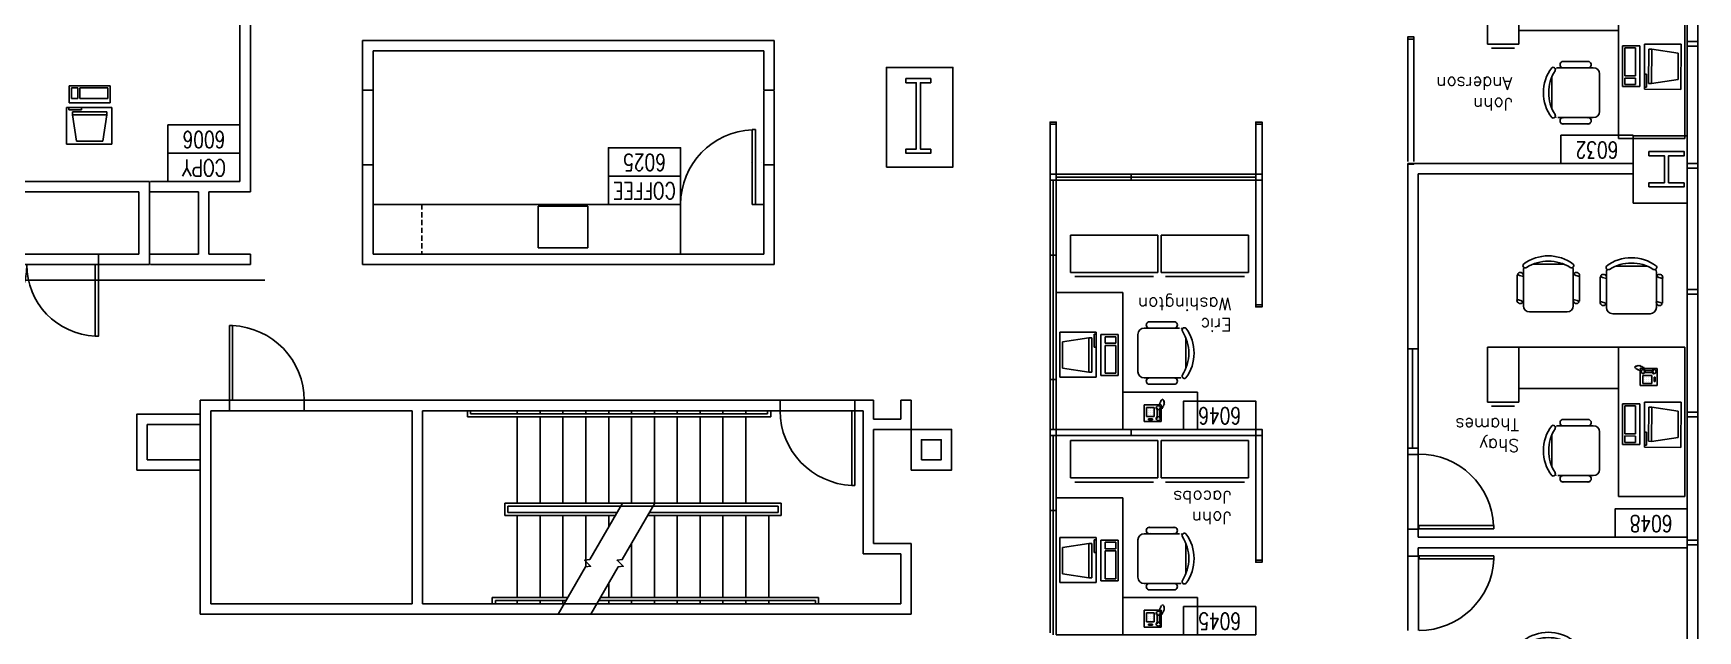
# Model space of a CAD drawing. Header units: millimetres. Extents: x 489553472 to 489553809, y 110504095 to 110504426.
# Drawn here: x 489553631.5 to 489553711.5, y 110504149.1 to 110504177.9 of the extents above; entities that cross this region are included whole.
import ezdxf
from ezdxf.enums import TextEntityAlignment as Align

# ---------------------------------------------------------------- set-up
doc = ezdxf.new("R2010")
doc.units = ezdxf.units.MM
doc.linetypes.add('HIDDEN', pattern=[0.375, 0.25, -0.125])
for name, color, linetype in [('A-DOOR-TRIM-3D', 7, 'Continuous'), ('CHAIRS', 4, 'Continuous'), ('CPU', 6, 'Continuous'), ('E-B-CORE', 30, 'Continuous'), ('E-B-FURR', 6, 'Continuous'), ('E-B-GLAZ', 72, 'Continuous'), ('E-B-MULL', 8, 'Continuous'), ('E-C-HEAD', 5, 'Continuous'), ('E-F-CASE', 4, 'Continuous'), ('E-F-DOOR', 3, 'Continuous'), ('E-F-PLMB', 2, 'Continuous'), ('E-F-SILL', 8, 'Continuous'), ('E-F-STAIR', 8, 'Continuous'), ('E-S-COLM', 8, 'Continuous'), ('EMPLOYEE', 1, 'Continuous'), ('FURNITURE', 3, 'Continuous'), ('PANELS_201', 6, 'Continuous'), ('PHONES', 4, 'Continuous'), ('RMNUM', 40, 'Continuous')]:
    doc.layers.add(name, color=color, linetype=linetype)
doc.styles.add('ARCHITXT', font='simplex.shx')
doc.styles.add('ROMANS', font='romans', dxfattribs={"width": 0.75, "height": 8})

# ---------------------------------------------------------------- blocks, each defined once
blk = doc.blocks.new('DR-36')
for p, q in [((0, 36), (0, 0)), ((0, 36), (1.5, 36)), ((1.5, 36), (1.5, 0)), ((0, 0), (1.5, 0))]:
    blk.add_line(p, q)
blk.add_arc((0, 0), 36, 0, 87.61406)
blk = doc.blocks.new('DR-69P')
for points in [[(1.5, 0), (0, 0), (0, 34.5), (1.5, 34.5)], [(67.5, 0), (69, 0), (69, 34.5), (67.5, 34.5)]]:
    blk.add_lwpolyline(points, close=True)
for centre, start, end in [((0, 0), 0, 87.51045), ((69, 0), 92.48955, 180)]:
    blk.add_arc(centre, 34.5, start, end)
blk = doc.blocks.new('RMNUM')
at = {"layer": 'RMNUM'}
blk.add_lwpolyline([(-16.33354, 6.674702), (18.388073, 6.674702), (18.388073, -6.982766), (-16.33354, -6.982766), (-16.33354, 6.674702)], dxfattribs=at)
at = {"layer": 'RMNUM', "style": 'ROMANS', "width": 0.75}
blk.add_attdef('NUMBER', text='', height=8, dxfattribs=at).set_placement((1.027267, 0.114097), align=Align.MIDDLE_CENTER)
blk = doc.blocks.new('DESK3')
for p, q in [((72, 0), (0, 0)), ((0, 0), (0, -80)), ((72, -32), (72, 0)), ((0, -32), (72, -32)), ((20, -80), (20, -32)), ((0, -80), (20, -80))]:
    blk.add_line(p, q)
blk = doc.blocks.new('FC15X27A')
for p, q in [((7.53125, 0), (-7.53125, 0)), ((-7.53125, 0), (-7.53125, -26.5)), ((7.53125, -26.5), (7.53125, 0)), ((-7.53125, -26.5), (7.53125, -26.5)), ((-5.53125, -28.5), (5.53125, -28.5))]:
    blk.add_line(p, q)
blk = doc.blocks.new('FC42X18D')
for p, q in [((-21, 0), (-21, -18)), ((-21, 0), (21, 0)), ((21, -18), (21, 0)), ((-21, -18), (21, -18)), ((-19, -20), (19, -20))]:
    blk.add_line(p, q)
blk = doc.blocks.new('CHAIR7')
for p, q in [((0, 9), (0, -9)), ((20, 12), (3, 12)), ((5.12, 15.04), (17.88, 15.04)), ((23, -7.44), (23, 7.44)), ((3, -12), (20, -12)), ((5.12, -15), (17.88, -15))]:
    blk.add_line(p, q)
for centre, radius, start, end in [((3, 9), 3, 90, 180), ((5.56, 13.54), 1.56, 73.7398, 286.2602), ((17.44, 13.54), 1.56, 253.7398, 106.2602), ((20, 9), 3, 62.41556, 90), ((22.34, 11.12), 1.1, 53.30994, 212.02741), ((4.82, 0), 19.64, 327.57575, 32.42425), ((7, 0), 20, 323.1301, 36.8699), ((3, -9), 3, 180, 270), ((5.56, -13.5), 1.56, 73.7398, 286.2602), ((17.44, -13.5), 1.56, 253.7398, 106.2602), ((20, -9), 3, 270, 297.58444), ((22.34, -11.12), 1.1, 147.97259, 306.69006)]:
    blk.add_arc(centre, radius, start, end)
blk = doc.blocks.new('RECTANG')
for p, q in [((1, 1), (0, 1)), ((0, 1), (0, 0)), ((1, 0), (1, 1)), ((0, 0), (1, 0))]:
    blk.add_line(p, q)
blk = doc.blocks.new('IBMAT', base_point=(61, 306))
for p, q in [((75, 307), (75, 306)), ((81, 307), (75, 307)), ((81, 306), (81, 307))]:
    blk.add_line(p, q)
at = {"xscale": 21, "yscale": 17, "zscale": 21}
blk.add_blockref('RECTANG', (61, 306), dxfattribs=at)
blk = doc.blocks.new('KEYBOARD', base_point=(60, 294))
for p, xscale, yscale, zscale in [((60, 294), 19, 8, 19), ((61, 295), 13, 5, 13), ((75, 295), 3, 5, 3)]:
    blk.add_blockref('RECTANG', p, dxfattribs=dict(xscale=xscale, yscale=yscale, zscale=zscale))
blk = doc.blocks.new('COMPUTER')
for p, q in [((-6.64, 16.23), (-8.5, 3.5)), ((6.08, 16.23), (-6.64, 16.23)), ((8, 3.5), (6.08, 16.23)), ((-8.5, 3.5), (-8.5, 2.04)), ((8, 3.5), (-8.5, 3.5)), ((-8.5, 2.04), (8, 2.04)), ((8, 2.04), (8, 3.5))]:
    blk.add_line(p, q)
at = {"xscale": 1.033846153846154, "yscale": 1.033846153846154, "zscale": 1.033846153846154}
for name, p in [('IBMAT', (-10.86, 0)), ('KEYBOARD', (-10.05, -10.5))]:
    blk.add_blockref(name, p, dxfattribs=at)
blk = doc.blocks.new('FNPHONE')
for p, q in [((-9.1, 0.22), (-9.7, 0.02)), ((-8.9, 0.62), (-9.5, 0.42)), ((-8.7, 1.02), (-9.3, 0.82)), ((-8.5, 1.42), (-9.1, 1.22)), ((-8.3, 1.82), (-8.9, 1.62)), ((-7.14, 0.56), (-7.5, -0.58)), ((-7.29, 6.54), (-7.29, 1.54)), ((-6.29, 6.54), (-6.29, 1.54)), ((-3.87, 4.85), (-3.87, 4.85)), ((-3.87, 3.91), (-3.87, 3.91)), ((-3.87, 2.97), (-3.87, 2.97)), ((-3.87, 2.03), (-3.87, 2.03)), ((-2.94, 4.85), (-2.94, 4.85)), ((-2.94, 3.91), (-2.94, 3.91)), ((-2.94, 2.97), (-2.94, 2.97)), ((-2.94, 2.03), (-2.94, 2.03)), ((-2, 4.85), (-2, 4.85)), ((-2, 3.91), (-2, 3.91)), ((-2, 2.97), (-2, 2.97)), ((-2, 2.03), (-2, 2.03)), ((-9.3, -0.18), (-9.9, -0.38)), ((-9.3, -0.58), (-9.9, -0.78)), ((-9.3, -0.98), (-9.9, -1.18)), ((-9.3, -1.38), (-9.9, -1.58)), ((-9.1, -1.78), (-9.7, -1.98)), ((-8.9, -2.18), (-9.5, -2.38)), ((-8.43, -2.46), (-9.03, -2.66)), ((-7.9, -1.98), (-8.5, -2.18)), ((-7.7, -1.58), (-8.3, -1.78)), ((-7.5, -1.18), (-8.1, -1.38)), ((-7.3, -0.78), (-7.9, -0.98))]:
    blk.add_line(p, q)
for centre, start, end in [((-6.79, 6.54), 298.49146, 241.50854), ((-6.79, 1.54), 118.49146, 61.50854)]:
    blk.add_arc(centre, 1.05, start, end)
for p, xscale, yscale, zscale in [((-8.21, 0), 8.20528234483245, 8.104073169521023, 8.20528234483245), ((-4.81, 1.25), 3.75, 4.375, 3.75), ((-4.03, 6.72), 2.03125, 0.46875, 2.03125)]:
    blk.add_blockref('RECTANG', p, dxfattribs=dict(xscale=xscale, yscale=yscale, zscale=zscale))
blk = doc.blocks.new('DESK2')
for p, q in [((33, 0), (-33, 0)), ((-33, 0), (-33, -68)), ((33, -32), (33, 0)), ((-33, -32), (33, -32)), ((-15, -68), (-15, -32)), ((-33, -68), (-15, -68))]:
    blk.add_line(p, q)

msp = doc.modelspace()

# ---------------------------------------------------------------- linework, layer by layer
msp.add_line((489553641.4049265, 110504174.1797345), (489553641.4049265, 110504174.1797345))
at = {"layer": 'A-DOOR-TRIM-3D'}
for p, q in [((489553666.0095394, 110504171.6512904), (489553666.0095394, 110504171.6512904, 9.75)), ((489553666.5095394, 110504171.6512904), (489553666.5095394, 110504171.6512904, 9.75))]:
    msp.add_line(p, q, dxfattribs=at)
at = {"layer": 'E-B-CORE'}
for p, q in [((489553622.1485221, 110504170.7512904), (489553637.0485221, 110504170.7512904)), ((489553637.0485221, 110504166.7512904), (489553637.0485221, 110504170.7512904)), ((489553622.1485221, 110504170.2512904), (489553636.5485221, 110504170.2512904)), ((489553636.5485221, 110504167.2512904), (489553636.5485221, 110504170.2512904)), ((489553634.5985221, 110504166.7512904), (489553634.5985221, 110504167.2512904)), ((489553634.5985221, 110504167.2512904), (489553636.5485221, 110504167.2512904)), ((489553634.5985221, 110504166.7512904), (489553637.0485221, 110504166.7512904)), ((489553639.4985221, 110504160.2123077), (489553640.8985221, 110504160.2123077)), ((489553639.4985221, 110504149.9123077), (489553639.4985221, 110504160.2123077)), ((489553639.9985221, 110504159.7123077), (489553640.8985221, 110504159.7123077)), ((489553639.9985221, 110504150.4123077), (489553639.9985221, 110504159.7123077)), ((489553640.8985221, 110504159.7123077), (489553640.8985221, 110504160.2123077)), ((489553644.4985221, 110504160.2123077), (489553667.3985221, 110504160.2123077)), ((489553644.4985221, 110504159.7123077), (489553644.4985221, 110504160.2123077)), ((489553644.4985221, 110504159.7123077), (489553649.6985221, 110504159.7123077)), ((489553649.6985221, 110504150.4123077), (489553649.6985221, 110504159.7123077)), ((489553650.1985221, 110504159.7123077), (489553667.3985221, 110504159.7123077)), ((489553650.1985221, 110504150.4123077), (489553650.1985221, 110504159.7123077)), ((489553667.3985221, 110504159.7123077), (489553667.3985221, 110504160.2123077)), ((489553670.9985221, 110504159.7123077), (489553670.9985221, 110504160.2123077)), ((489553670.9985221, 110504160.2123077), (489553671.8985221, 110504160.2123077)), ((489553670.9985221, 110504159.7123077), (489553671.3985221, 110504159.7123077)), ((489553671.3985221, 110504152.8123077), (489553671.3985221, 110504159.7123077)), ((489553671.8985221, 110504159.3123077), (489553671.8985221, 110504160.2123077)), ((489553673.1985221, 110504159.3123077), (489553673.1985221, 110504160.2123077)), ((489553673.1985221, 110504160.2123077), (489553673.6985221, 110504160.2123077)), ((489553673.6985221, 110504158.8123077), (489553673.6985221, 110504160.2123077)), ((489553636.9485221, 110504159.0512904), (489553636.9485221, 110504157.3512904)), ((489553639.4985221, 110504159.0512904), (489553636.9485221, 110504159.0512904)), ((489553671.8985221, 110504159.3123077), (489553673.1985221, 110504159.3123077)), ((489553671.8985221, 110504158.8123077), (489553673.6985221, 110504158.8123077)), ((489553671.8985221, 110504153.3123077), (489553671.8985221, 110504158.8123077)), ((489553636.9485221, 110504157.3512904), (489553639.4985221, 110504157.3512904)), ((489553671.8985221, 110504153.3123077), (489553673.6985221, 110504153.3123077)), ((489553673.6985221, 110504149.9123077), (489553673.6985221, 110504153.3123077)), ((489553671.3985221, 110504152.8123077), (489553673.1985221, 110504152.8123077)), ((489553673.1985221, 110504150.4123077), (489553673.1985221, 110504152.8123077)), ((489553639.4985221, 110504149.9123077), (489553673.6985221, 110504149.9123077)), ((489553639.9985221, 110504150.4123077), (489553649.6985221, 110504150.4123077)), ((489553650.1985221, 110504150.4123077), (489553673.1985221, 110504150.4123077))]:
    msp.add_line(p, q, dxfattribs=at)
for points in [[(489553639.4985221, 110504159.5512904), (489553636.4485221, 110504159.5512904), (489553636.4485221, 110504156.8512904)], [(489553636.4485221, 110504156.8512904), (489553639.4985221, 110504156.8512904)]]:
    msp.add_lwpolyline(points, dxfattribs=at)
for points in [[(489553673.6985221, 110504156.8512904), (489553675.6485221, 110504156.8512904), (489553675.6485221, 110504158.8123077), (489553673.6985221, 110504158.8123077)], [(489553674.1985221, 110504157.3512904), (489553675.1485221, 110504157.3512904), (489553675.1485221, 110504158.3123077), (489553674.1985221, 110504158.3123077)]]:
    msp.add_lwpolyline(points, close=True, dxfattribs=at)
at = {"layer": 'E-B-FURR'}
for p, q in [((489553711.0426948, 110504182.3123077), (489553711.0426948, 110504119.2123077)), ((489553641.4095394, 110504170.7512904), (489553641.4095394, 110504180.8034644)), ((489553641.9095394, 110504170.2512904), (489553641.9095394, 110504181.0105712)), ((489553647.3095394, 110504175.1512904), (489553647.3095394, 110504177.5512904)), ((489553647.3095394, 110504177.5512904), (489553667.1095394, 110504177.5512904)), ((489553667.1095394, 110504175.1512904), (489553667.1095394, 110504177.5512904)), ((489553647.8095394, 110504175.1512904), (489553647.8095394, 110504177.0512904)), ((489553647.8095394, 110504177.0512904), (489553666.6095394, 110504177.0512904)), ((489553666.6095394, 110504175.1512904), (489553666.6095394, 110504177.0512904)), ((489553647.3095394, 110504175.1512904), (489553647.8095394, 110504175.1512904)), ((489553666.6095394, 110504175.1512904), (489553667.1095394, 110504175.1512904)), ((489553711.0398105, 110504172.9469945), (489553708.4374142, 110504172.9469945)), ((489553647.3095394, 110504171.5512904), (489553647.3095394, 110504166.7512904)), ((489553647.3095394, 110504171.5512904), (489553647.8095394, 110504171.5512904)), ((489553647.8095394, 110504171.5512904), (489553647.8095394, 110504167.2512904)), ((489553666.6095394, 110504171.5512904), (489553666.6095394, 110504167.2512904)), ((489553666.6095394, 110504171.5512904), (489553667.1095394, 110504171.5512904)), ((489553667.1095394, 110504171.5512904), (489553667.1095394, 110504166.7512904)), ((489553708.4374142, 110504171.6151531), (489553697.596462, 110504171.6151531)), ((489553697.596462, 110504157.6006051), (489553697.596462, 110504171.6151531)), ((489553637.1095394, 110504170.7512904), (489553641.4095394, 110504170.7512904)), ((489553708.4374142, 110504171.1151531), (489553698.096462, 110504171.1151531)), ((489553698.096462, 110504157.6006051), (489553698.096462, 110504171.1151531)), ((489553637.1095394, 110504170.2512904), (489553639.4095394, 110504170.2512904)), ((489553639.4095394, 110504167.2512904), (489553639.4095394, 110504170.2512904)), ((489553639.9095394, 110504170.2512904), (489553641.9095394, 110504170.2512904)), ((489553639.9095394, 110504167.2512904), (489553639.9095394, 110504170.2512904)), ((489553637.1095394, 110504167.2512904), (489553639.4095394, 110504167.2512904)), ((489553637.1095394, 110504166.7512904), (489553641.9095394, 110504166.7512904)), ((489553639.9095394, 110504167.2512904), (489553641.9095394, 110504167.2512904)), ((489553641.9095394, 110504166.7512904), (489553641.9095394, 110504167.2512904)), ((489553647.3095394, 110504166.7512904), (489553667.1095394, 110504166.7512904)), ((489553647.8095394, 110504167.2512904), (489553666.6095394, 110504167.2512904)), ((489553698.096462, 110504157.6006051), (489553697.596462, 110504157.6006051)), ((489553698.1131678, 110504157.6033596), (489553697.6131678, 110504157.6033596)), ((489553697.596462, 110504152.7006051), (489553697.596462, 110504154.0006051)), ((489553698.096462, 110504154.0006051), (489553697.596462, 110504154.0006051)), ((489553698.096462, 110504153.6151531), (489553698.096462, 110504154.0006051)), ((489553711.0426948, 110504153.6151531), (489553698.096462, 110504153.6151531)), ((489553711.0426948, 110504153.1151531), (489553698.096462, 110504153.1151531)), ((489553698.096462, 110504152.7006051), (489553698.096462, 110504153.1151531)), ((489553711.0426948, 110504153.1192187), (489553711.0426948, 110504153.6192187)), ((489553698.096462, 110504152.7006051), (489553697.596462, 110504152.7006051))]:
    msp.add_line(p, q, dxfattribs=at)
msp.add_lwpolyline([(489553672.5095394, 110504171.4512904), (489553675.7095394, 110504171.4512904), (489553675.7095394, 110504176.2512904), (489553672.5095394, 110504176.2512904)], close=True, dxfattribs=at)
for points in [[(489553708.4374142, 110504172.9469945), (489553708.4374142, 110504169.7123077)], [(489553708.4374142, 110504169.7123077), (489553711.0398105, 110504169.7123077), (489553711.0398105, 110504172.9469945)]]:
    msp.add_lwpolyline(points, dxfattribs=at)
at = {"layer": 'E-B-GLAZ'}
msp.add_line((489553711.5485221, 110504182.3123077), (489553711.5485221, 110504119.2123077), dxfattribs=at)
msp.add_lwpolyline([(489553697.596462, 110504162.7006051), (489553698.096462, 110504162.7006051), (489553697.8325973, 110504162.7006051), (489553697.8325973, 110504157.9006051), (489553697.596462, 110504157.9006051), (489553698.096462, 110504157.9006051)], dxfattribs=at)
at = {"layer": 'E-B-MULL'}
for points in [[(489553711.5485221, 110504177.5043572), (489553711.0485221, 110504177.5043572), (489553711.0485221, 110504177.2793572), (489553711.5485221, 110504177.2793572)], [(489553711.5485221, 110504171.6180501), (489553711.0485221, 110504171.6180501), (489553711.0485221, 110504171.3930501), (489553711.5485221, 110504171.3930501)], [(489553711.5485221, 110504165.5501704), (489553711.0485221, 110504165.5501704), (489553711.0485221, 110504165.3251704), (489553711.5485221, 110504165.3251704)], [(489553711.5485221, 110504159.6351905), (489553711.0485221, 110504159.6351905), (489553711.0485221, 110504159.4101905), (489553711.5485221, 110504159.4101905)], [(489553711.5485221, 110504153.4823739), (489553711.0485221, 110504153.4823739), (489553711.0485221, 110504153.2573739), (489553711.5485221, 110504153.2573739)]]:
    msp.add_lwpolyline(points, close=True, dxfattribs=at)
at = {"layer": 'E-C-HEAD'}
for p, q in [((489553647.3095394, 110504175.1512904), (489553647.3095394, 110504171.5512904)), ((489553647.8095394, 110504175.1512904), (489553647.8095394, 110504171.5512904)), ((489553666.6095394, 110504175.1145283), (489553666.6095394, 110504171.5145283)), ((489553667.1095394, 110504175.1145283), (489553667.1095394, 110504171.5145283)), ((489553634.5985221, 110504167.2512904), (489553624.0985221, 110504167.2512904)), ((489553624.0985221, 110504166.7512904), (489553634.5985221, 110504166.7512904)), ((489553573.7050504, 110504166.0012904), (489553642.5985221, 110504166.0012904)), ((489553644.4985221, 110504160.2123077), (489553640.8985221, 110504160.2123077)), ((489553644.4985221, 110504159.7123077), (489553640.8985221, 110504159.7123077)), ((489553670.9985221, 110504160.2123077), (489553667.3985221, 110504160.2123077)), ((489553670.9985221, 110504159.7123077), (489553667.3985221, 110504159.7123077)), ((489553697.5991298, 110504154.0199705), (489553697.5991298, 110504157.6199705)), ((489553698.0991298, 110504157.6199705), (489553698.0991298, 110504154.0199705)), ((489553697.6063659, 110504152.7320544), (489553697.6063659, 110504149.1320544)), ((489553698.1063659, 110504149.1320544), (489553698.1063659, 110504152.7320544))]:
    msp.add_line(p, q, dxfattribs=at)
at = {"layer": 'E-F-CASE'}
for p, q in [((489553647.8095394, 110504169.6512904), (489553662.6095394, 110504169.6512904)), ((489553662.6095394, 110504169.6512904), (489553662.6095394, 110504167.2512904)), ((489553666.2095394, 110504169.6512904), (489553666.6095394, 110504169.6512904))]:
    msp.add_line(p, q, dxfattribs=at)
at = {"layer": 'E-F-CASE', "linetype": 'HIDDEN'}
msp.add_line((489553650.1630114, 110504169.6512904), (489553650.1630114, 110504167.2512904), dxfattribs=at)
at = {"layer": 'E-F-PLMB'}
for p, q in [((489553655.7485221, 110504167.5613988), (489553655.7485221, 110504169.5613988)), ((489553655.7485221, 110504169.5613988), (489553658.1485221, 110504169.5613988)), ((489553658.1485221, 110504169.5613988), (489553658.1485221, 110504167.5613988)), ((489553658.1485221, 110504167.5613988), (489553655.7485221, 110504167.5613988))]:
    msp.add_line(p, q, dxfattribs=at)
at = {"layer": 'E-F-SILL'}
msp.add_lwpolyline([(489553711.0485221, 110504172.0123077), (489553711.0485221, 110504172.0123077), (489553711.0485221, 110504172.0123077)], dxfattribs=at)
at = {"layer": 'E-F-STAIR'}
for p, q in [((489553652.3485221, 110504159.4123077), (489553652.3485221, 110504159.7123077)), ((489553652.4985221, 110504159.5623077), (489553652.4985221, 110504159.7123077)), ((489553652.4985221, 110504159.5623077), (489553666.7985221, 110504159.5623077)), ((489553654.7485221, 110504159.5623077), (489553654.7485221, 110504159.7123077)), ((489553655.8485221, 110504159.5623077), (489553655.8485221, 110504159.7123077)), ((489553656.9485221, 110504159.5623077), (489553656.9485221, 110504159.7123077)), ((489553658.0485221, 110504159.5623077), (489553658.0485221, 110504159.7123077)), ((489553659.1485221, 110504159.5623077), (489553659.1485221, 110504159.7123077)), ((489553660.2485221, 110504159.5623077), (489553660.2485221, 110504159.7123077)), ((489553661.3485221, 110504159.5623077), (489553661.3485221, 110504159.7123077)), ((489553662.4485221, 110504159.5623077), (489553662.4485221, 110504159.7123077)), ((489553663.5485221, 110504159.5623077), (489553663.5485221, 110504159.7123077)), ((489553664.6485221, 110504159.5623077), (489553664.6485221, 110504159.7123077)), ((489553665.7485221, 110504159.5623077), (489553665.7485221, 110504159.7123077)), ((489553666.7985221, 110504159.5623077), (489553666.7985221, 110504159.7123077)), ((489553666.9485221, 110504159.4123077), (489553666.9485221, 110504159.7123077)), ((489553652.3485221, 110504159.4123077), (489553666.9485221, 110504159.4123077)), ((489553654.7485221, 110504155.2623077), (489553654.7485221, 110504159.4123077)), ((489553655.8485221, 110504155.2623077), (489553655.8485221, 110504159.4123077)), ((489553656.9485221, 110504155.2623077), (489553656.9485221, 110504159.4123077)), ((489553658.0485221, 110504155.2623077), (489553658.0485221, 110504159.4123077)), ((489553659.1485221, 110504155.2623077), (489553659.1485221, 110504159.4123077)), ((489553660.2485221, 110504155.2623077), (489553660.2485221, 110504159.4123077)), ((489553661.3485221, 110504155.2623077), (489553661.3485221, 110504159.4123077)), ((489553662.4485221, 110504155.2623077), (489553662.4485221, 110504159.4123077)), ((489553663.5485221, 110504155.2623077), (489553663.5485221, 110504159.4123077)), ((489553664.6485221, 110504155.2623077), (489553664.6485221, 110504159.4123077)), ((489553665.7485221, 110504155.2623077), (489553665.7485221, 110504159.4123077)), ((489553654.1485221, 110504155.2623077), (489553667.4485221, 110504155.2623077)), ((489553654.1485221, 110504154.6623077), (489553654.1485221, 110504155.2623077)), ((489553654.2985221, 110504155.1123077), (489553667.2985221, 110504155.1123077)), ((489553654.2985221, 110504154.8123077), (489553654.2985221, 110504155.1123077)), ((489553654.2985221, 110504154.8123077), (489553659.5489348, 110504154.8123077)), ((489553661.1151764, 110504154.8123077), (489553667.2985221, 110504154.8123077)), ((489553667.2985221, 110504154.8123077), (489553667.2985221, 110504155.1123077)), ((489553667.4485221, 110504154.6623077), (489553667.4485221, 110504155.2623077)), ((489553654.1485221, 110504154.6623077), (489553659.4623323, 110504154.6623077)), ((489553654.7485221, 110504150.7123077), (489553654.7485221, 110504154.6623077)), ((489553655.8485221, 110504150.7123077), (489553655.8485221, 110504154.6623077)), ((489553656.9485221, 110504150.7123077), (489553656.9485221, 110504154.6623077)), ((489553658.0485221, 110504152.1871837), (489553658.0485221, 110504154.6623077)), ((489553659.1485221, 110504154.1187725), (489553659.1485221, 110504154.6623077)), ((489553661.0285739, 110504154.6623077), (489553667.4485221, 110504154.6623077)), ((489553661.3485221, 110504150.7123077), (489553661.3485221, 110504154.6623077)), ((489553662.4485221, 110504150.7123077), (489553662.4485221, 110504154.6623077)), ((489553663.5485221, 110504150.7123077), (489553663.5485221, 110504154.6623077)), ((489553664.6485221, 110504150.7123077), (489553664.6485221, 110504154.6623077)), ((489553665.7485221, 110504150.7123077), (489553665.7485221, 110504154.6623077)), ((489553666.8485221, 110504150.7123077), (489553666.8485221, 110504154.6623077)), ((489553660.2485221, 110504150.7123077), (489553660.2485221, 110504153.3112184)), ((489553653.5485221, 110504150.7123077), (489553657.1817987, 110504150.7123077)), ((489553653.5485221, 110504150.4123077), (489553653.5485221, 110504150.7123077)), ((489553658.7480403, 110504150.7123077), (489553669.2485221, 110504150.7123077)), ((489553659.1485221, 110504150.7123077), (489553659.1485221, 110504151.4059625)), ((489553669.2485221, 110504150.4123077), (489553669.2485221, 110504150.7123077)), ((489553653.6985221, 110504150.5623077), (489553657.0951962, 110504150.5623077)), ((489553653.6985221, 110504150.4123077), (489553653.6985221, 110504150.5623077)), ((489553654.7485221, 110504150.4123077), (489553654.7485221, 110504150.5623077)), ((489553655.8485221, 110504150.4123077), (489553655.8485221, 110504150.5623077)), ((489553656.9485221, 110504150.4123077), (489553656.9485221, 110504150.5623077)), ((489553658.6614378, 110504150.5623077), (489553669.0985221, 110504150.5623077)), ((489553659.1485221, 110504150.4123077), (489553659.1485221, 110504150.5623077)), ((489553660.2485221, 110504150.4123077), (489553660.2485221, 110504150.5623077)), ((489553661.3485221, 110504150.4123077), (489553661.3485221, 110504150.5623077)), ((489553662.4485221, 110504150.4123077), (489553662.4485221, 110504150.5623077)), ((489553663.5485221, 110504150.4123077), (489553663.5485221, 110504150.5623077)), ((489553664.6485221, 110504150.4123077), (489553664.6485221, 110504150.5623077)), ((489553665.7485221, 110504150.4123077), (489553665.7485221, 110504150.5623077)), ((489553666.8485221, 110504150.4123077), (489553666.8485221, 110504150.5623077)), ((489553669.0985221, 110504150.4123077), (489553669.0985221, 110504150.5623077))]:
    msp.add_line(p, q, dxfattribs=at)
for points in [[(489553659.8087424, 110504155.2623077), (489553658.2391234, 110504152.5436477), (489553657.9891856, 110504152.5107428), (489553658.2820059, 110504152.2179225), (489553658.0320681, 110504152.1850175), (489553656.7199185, 110504149.9123077)], [(489553661.374984, 110504155.2623077), (489553659.805365, 110504152.5436477), (489553659.5554272, 110504152.5107428), (489553659.8482475, 110504152.2179225), (489553659.5983097, 110504152.1850175), (489553658.2861601, 110504149.9123077)]]:
    msp.add_lwpolyline(points, dxfattribs=at)
at = {"layer": 'E-S-COLM'}
for points in [[(489553674.6485221, 110504172.3123077), (489553674.6485221, 110504172.1123077), (489553673.4485221, 110504172.1123077), (489553673.4485221, 110504172.3123077), (489553673.9485221, 110504172.3123077), (489553673.9485221, 110504175.5123077), (489553673.4485221, 110504175.5123077), (489553673.4485221, 110504175.7123077), (489553674.6485221, 110504175.7123077), (489553674.6485221, 110504175.5123077), (489553674.1485221, 110504175.5123077), (489553674.1485221, 110504172.3123077)], [(489553710.8985221, 110504170.6969945), (489553710.8985221, 110504170.4969945), (489553709.1985221, 110504170.4969945), (489553709.1985221, 110504170.6969945), (489553709.9485221, 110504170.6969945), (489553709.9485221, 110504171.9969945), (489553709.1985221, 110504171.9969945), (489553709.1985221, 110504172.1969945), (489553710.8985221, 110504172.1969945), (489553710.8985221, 110504171.9969945), (489553710.1485221, 110504171.9969945), (489553710.1485221, 110504170.6969945)]]:
    msp.add_lwpolyline(points, close=True, dxfattribs=at)
at = {"layer": 'PANELS_201', "linetype": 'Continuous'}
for points in [[(489553697.596462, 110504177.5151531), (489553697.596462, 110504177.6151531), (489553697.596462, 110504177.7151531), (489553697.896462, 110504177.7151531), (489553697.896462, 110504177.5151531)], [(489553697.896462, 110504177.6151531), (489553697.596462, 110504177.6151531)], [(489553697.596462, 110504171.7151531), (489553697.596462, 110504177.5151531)], [(489553697.896462, 110504171.7151531), (489553697.896462, 110504177.5151531)], [(489553680.3849698, 110504173.4124398), (489553680.3849698, 110504173.5124398), (489553680.3849698, 110504173.6124398), (489553680.6849698, 110504173.6124398), (489553680.6849698, 110504173.4124398)], [(489553680.6849698, 110504173.5124398), (489553680.3849698, 110504173.5124398)], [(489553680.3849698, 110504173.4124398), (489553680.3849698, 110504171.2124398)], [(489553680.6849698, 110504173.4124398), (489553680.6849698, 110504171.2124398)], [(489553690.2849698, 110504173.4124398), (489553690.2849698, 110504173.5124398), (489553690.2849698, 110504173.6124398), (489553690.5849698, 110504173.6124398), (489553690.5849698, 110504173.4124398)], [(489553690.5849698, 110504173.5124398), (489553690.2849698, 110504173.5124398)], [(489553690.2849698, 110504173.4124398), (489553690.2849698, 110504171.2124398)], [(489553690.5849698, 110504173.4124398), (489553690.5849698, 110504171.2124398)], [(489553697.596462, 110504171.6151531), (489553697.896462, 110504171.6151531), (489553697.896462, 110504171.5901531), (489553697.596462, 110504171.5901531), (489553697.596462, 110504171.6151531)], [(489553680.6849698, 110504171.2124398), (489553680.6849698, 110504171.1124398), (489553680.3849698, 110504171.1124398), (489553680.3849698, 110504171.2124398)], [(489553680.3849698, 110504170.8124398), (489553680.3849698, 110504171.1124398)], [(489553680.3849698, 110504170.7124398), (489553680.3849698, 110504170.8124398), (489553680.6849698, 110504170.8124398), (489553680.6849698, 110504170.7124398)], [(489553680.3849698, 110504167.3124398), (489553680.3849698, 110504170.7124398)], [(489553680.5349698, 110504167.2124398), (489553680.5349698, 110504170.8124398)], [(489553680.7849698, 110504170.8124398), (489553680.6849698, 110504170.8124398), (489553680.6849698, 110504171.1124398), (489553680.7849698, 110504171.1124398)], [(489553680.6849698, 110504170.9624398), (489553684.2849698, 110504170.9624398)], [(489553680.6849698, 110504167.3124398), (489553680.6849698, 110504170.7124398)], [(489553680.7849698, 110504171.1124398), (489553684.1849698, 110504171.1124398)], [(489553680.7849698, 110504170.8124398), (489553684.1849698, 110504170.8124398)], [(489553684.3849698, 110504171.1124398), (489553684.1849698, 110504171.1124398)], [(489553684.3849698, 110504170.8124398), (489553684.1849698, 110504170.8124398)], [(489553684.2849698, 110504170.8124398), (489553684.2849698, 110504171.1124398)], [(489553684.2849698, 110504170.9624398), (489553690.2849698, 110504170.9624398)], [(489553684.3849698, 110504171.1124398), (489553690.1849698, 110504171.1124398)], [(489553684.3849698, 110504170.8124398), (489553690.1849698, 110504170.8124398)], [(489553690.1849698, 110504171.1124398), (489553690.2849698, 110504171.1124398), (489553690.2849698, 110504170.8124398), (489553690.1849698, 110504170.8124398)], [(489553690.5849698, 110504171.2124398), (489553690.5849698, 110504171.1124398), (489553690.2849698, 110504171.1124398), (489553690.2849698, 110504171.2124398)], [(489553690.2849698, 110504170.7124398), (489553690.2849698, 110504170.8124398), (489553690.5849698, 110504170.8124398), (489553690.5849698, 110504170.7124398)], [(489553690.2849698, 110504170.7124398), (489553690.2849698, 110504164.9124398)], [(489553690.5849698, 110504171.1124398), (489553690.5849698, 110504170.8124398)], [(489553690.5849698, 110504170.7124398), (489553690.5849698, 110504164.9124398)], [(489553680.3849698, 110504167.1124398), (489553680.3849698, 110504167.3124398)], [(489553680.3849698, 110504167.2124398), (489553680.6849698, 110504167.2124398)], [(489553680.3849698, 110504161.3124398), (489553680.3849698, 110504167.1124398)], [(489553680.5349698, 110504161.2124398), (489553680.5349698, 110504167.2124398)], [(489553680.6849698, 110504167.1124398), (489553680.6849698, 110504167.3124398)], [(489553680.6849698, 110504161.3124398), (489553680.6849698, 110504167.1124398)], [(489553690.5849698, 110504164.9124398), (489553690.5849698, 110504164.8124398), (489553690.5849698, 110504164.7124398), (489553690.2849698, 110504164.7124398), (489553690.2849698, 110504164.9124398)], [(489553690.2849698, 110504164.8124398), (489553690.5849698, 110504164.8124398)], [(489553680.3849698, 110504161.1124398), (489553680.3849698, 110504161.3124398)], [(489553680.3849698, 110504161.2124398), (489553680.6849698, 110504161.2124398)], [(489553680.3849698, 110504158.9124398), (489553680.3849698, 110504161.1124398)], [(489553680.5349698, 110504158.8124398), (489553680.5349698, 110504161.2124398)], [(489553680.6849698, 110504161.1124398), (489553680.6849698, 110504161.3124398)], [(489553680.6849698, 110504158.9124398), (489553680.6849698, 110504161.1124398)], [(489553680.6849698, 110504158.9124398), (489553680.6849698, 110504158.8124398), (489553680.3849698, 110504158.8124398), (489553680.3849698, 110504158.9124398)], [(489553680.3849698, 110504158.5124398), (489553680.3849698, 110504158.8124398)], [(489553680.7849698, 110504158.5124398), (489553680.6849698, 110504158.5124398), (489553680.6849698, 110504158.8124398), (489553680.7849698, 110504158.8124398)], [(489553680.7849698, 110504158.8124398), (489553684.1849698, 110504158.8124398)], [(489553684.1849698, 110504158.8124398), (489553684.3849698, 110504158.8124398)], [(489553684.2849698, 110504158.8124398), (489553684.2849698, 110504158.5124398)], [(489553684.3849698, 110504158.8124398), (489553690.1849698, 110504158.8124398)], [(489553690.1849698, 110504158.8124398), (489553690.2849698, 110504158.8124398), (489553690.2849698, 110504158.5124398), (489553690.1849698, 110504158.5124398)], [(489553690.5849698, 110504158.5124398), (489553690.5849698, 110504158.8124398), (489553690.2849698, 110504158.8124398)], [(489553680.3849698, 110504158.4124398), (489553680.3849698, 110504158.5124398), (489553680.6849698, 110504158.5124398), (489553680.6849698, 110504158.4124398)], [(489553680.3849698, 110504155.0124398), (489553680.3849698, 110504158.4124398)], [(489553680.5349698, 110504154.9124398), (489553680.5349698, 110504158.5124398)], [(489553680.6849698, 110504155.0124398), (489553680.6849698, 110504158.4124398)], [(489553680.7849698, 110504158.5124398), (489553684.1849698, 110504158.5124398)], [(489553684.1849698, 110504158.5124398), (489553684.3849698, 110504158.5124398)], [(489553684.3849698, 110504158.5124398), (489553690.1849698, 110504158.5124398)], [(489553690.2849698, 110504158.4124398), (489553690.2849698, 110504158.5124398), (489553690.5849698, 110504158.5124398), (489553690.5849698, 110504158.4124398)], [(489553690.2849698, 110504158.4124398), (489553690.2849698, 110504152.6124398)], [(489553690.5849698, 110504158.4124398), (489553690.5849698, 110504152.6124398)], [(489553680.3849698, 110504154.8124398), (489553680.3849698, 110504155.0124398)], [(489553680.3849698, 110504154.9124398), (489553680.6849698, 110504154.9124398)], [(489553680.3849698, 110504149.0124398), (489553680.3849698, 110504154.8124398)], [(489553680.5349698, 110504148.9124398), (489553680.5349698, 110504154.9124398)], [(489553680.6849698, 110504154.8124398), (489553680.6849698, 110504155.0124398)], [(489553680.6849698, 110504149.0124398), (489553680.6849698, 110504154.8124398)], [(489553690.5849698, 110504152.6124398), (489553690.5849698, 110504152.5124398), (489553690.5849698, 110504152.4124398), (489553690.2849698, 110504152.4124398), (489553690.2849698, 110504152.6124398)], [(489553690.2849698, 110504152.5124398), (489553690.5849698, 110504152.5124398)]]:
    msp.add_lwpolyline(points, dxfattribs=at)

# ---------------------------------------------------------------- block references
at = {"xscale": 0.1, "yscale": 0.1, "zscale": 0.1, "rotation": 180}
for p, values in [((489553639.7761854, 110504172.7845074), {'NUMBER': '6006'}), ((489553660.9761854, 110504171.6845074), {'NUMBER': '6025'}), ((489553706.8040601, 110504172.2826233), {'NUMBER': '6032'}), ((489553639.7761854, 110504171.4187606), {'NUMBER': 'COPY'}), ((489553660.9761854, 110504170.3187606), {'NUMBER': 'COFFEE'}), ((489553688.6516157, 110504159.47991), {'NUMBER': '6046'}), ((489553709.4093408, 110504154.2826233), {'NUMBER': '6048'}), ((489553688.6516157, 110504149.57991), {'NUMBER': '6045'})]:
    msp.add_blockref('RMNUM', p, dxfattribs=at).add_auto_attribs(values)
at = {"layer": 'CHAIRS', "lineweight": -3, "xscale": 0.1, "yscale": 0.1, "zscale": 0.1}
for p, rotation in [((489553706.823206, 110504175.0318588), 180), ((489553704.3626226, 110504164.4721378), 89.99999999999999), ((489553708.3587206, 110504164.3804929), 89.99999999999999), ((489553706.823206, 110504157.7880986), 180), ((489553704.3626226, 110504146.3379149), 89.99999999999999)]:
    msp.add_blockref('CHAIR7', p, dxfattribs=dict(at, rotation=rotation))
for p in [(489553684.6163899, 110504162.4890693), (489553684.6163899, 110504152.5890693)]:
    msp.add_blockref('CHAIR7', p, dxfattribs=at)
at = {"layer": 'CPU', "lineweight": -3, "xscale": 0.1, "yscale": 0.1, "zscale": 0.1}
for p, rotation in [((489553708.984509, 110504176.2816562), 269.8405448757372), ((489553634.1521477, 110504174.3137134), 180), ((489553682.607688, 110504162.4182474), 89.99999999999999), ((489553708.984509, 110504159.0378959), 269.8405448757372), ((489553682.607688, 110504152.5182474), 89.99999999999999)]:
    msp.add_blockref('COMPUTER', p, dxfattribs=dict(at, rotation=rotation))
at = {"layer": 'E-F-CASE', "extrusion": (0, 0, -1), "xscale": 0.1, "yscale": 0.1, "zscale": -0.1}
msp.add_blockref('DR-36', (-489553666.2095394, 110504169.6512904), dxfattribs=at)
msp.add_blockref('DR-36', (-489553666.2095394, 110504169.6512904), dxfattribs=at)
at = {"layer": 'E-F-DOOR', "yscale": 0.1, "zscale": 0.1}
for name, p, xscale, rotation in [('DR-69P', (489553634.5985221, 110504166.7512904), 0.1, 180), ('DR-36', (489553670.9985221, 110504159.7123077), 0.1, 180), ('DR-36', (489553698.1314753, 110504154.026236), -0.1, 270), ('DR-36', (489553698.1387113, 110504152.7257889), 0.1, 270)]:
    msp.add_blockref(name, p, dxfattribs=dict(at, xscale=xscale, rotation=rotation))
at = {"layer": 'E-F-DOOR', "xscale": 0.1, "yscale": 0.1, "zscale": 0.1}
msp.add_blockref('DR-36', (489553640.8985221, 110504160.2123077), dxfattribs=at)
at = {"layer": 'FURNITURE', "lineweight": -3, "yscale": 0.1, "zscale": 0.1}
for name, p, xscale in [('FC15X27A', (489553702.1835486, 110504180.0226851), -0.1), ('FC42X18D', (489553683.4702513, 110504168.1756665), 0.1), ('FC42X18D', (489553687.8351438, 110504168.1756665), 0.1), ('FC15X27A', (489553702.1835486, 110504162.7789249), -0.1), ('FC42X18D', (489553683.4702513, 110504158.2756665), 0.1), ('FC42X18D', (489553687.8351438, 110504158.2756665), 0.1)]:
    msp.add_blockref(name, p, dxfattribs=dict(at, xscale=xscale))
at = {"layer": 'FURNITURE', "lineweight": -3, "xscale": 0.1, "yscale": 0.1, "zscale": 0.1}
for name, p, rotation in [('DESK3', (489553710.9366736, 110504180.0219912), 269.9950299738796), ('DESK2', (489553680.6849698, 110504162.1124398), 89.99999999999999), ('DESK3', (489553710.9366736, 110504162.778231), 269.9950299738796), ('DESK2', (489553680.6849698, 110504152.2124398), 89.99999999999999)]:
    msp.add_blockref(name, p, dxfattribs=dict(at, rotation=rotation))
at = {"layer": 'PHONES', "lineweight": -3, "xscale": 0.1, "yscale": 0.1, "zscale": 0.1}
for p, rotation in [((489553708.7835411, 110504160.920166), 270), ((489553684.9179178, 110504159.9979039), 180), ((489553684.9179178, 110504150.0979038), 180)]:
    msp.add_blockref('FNPHONE', p, dxfattribs=dict(at, rotation=rotation))

# ---------------------------------------------------------------- texts
at = {"layer": 'EMPLOYEE', "lineweight": -3, "char_height": 0.6, "attachment_point": 1, "rotation": 180, "style": 'ARCHITXT'}
for s, insert, width in [('\\A1;John\\PAnderson', (489553702.6269039, 110504174.1712531), 3.532878581), ('\\A1;Eric\\PWashington', (489553689.1176804, 110504163.5486971), 4.358390177), ('\\A1;Shay\\PThames', (489553702.9537913, 110504157.7348422), 2.97585266), ('\\A1;John\\PJacobs', (489553689.0894742, 110504154.2434091), 2.60095498)]:
    msp.add_mtext(s, dxfattribs=dict(at, insert=insert, width=width))

doc.saveas('drawing.dxf')
